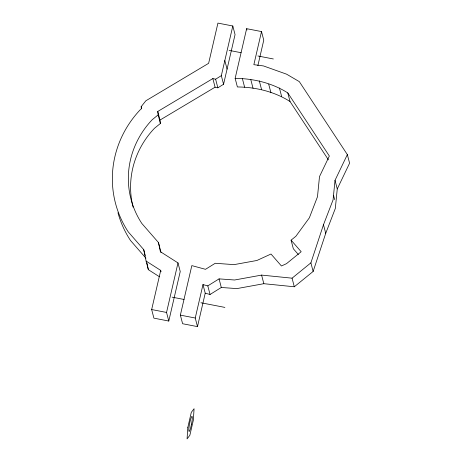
<?xml version="1.0" encoding="UTF-8"?>
<svg xmlns="http://www.w3.org/2000/svg" width="462" height="462" viewBox="0 0 462 462"><rect width="100%" height="100%" fill="white"/><g stroke="black" fill="none" stroke-linecap="round" stroke-linejoin="round"><path stroke-width="0.69" d="M261.515 31.572L253.857 64.68L263.479 65.933L286.613 74.191L299.318 81.63L347.349 154.591L335.019 180.347L333.067 199.896L323.481 224.74L310.891 262.855L292.065 278.176L261.59 275.098L234.609 279.995L219.063 278.881L207.802 285.88L202.985 284.575L195.247 318.023L197.488 326.622L182.606 323.729L180.365 315.13L191.822 265.61L205.509 269.317L215.228 263.276L234.049 264.634L256.912 260.481L270.992 254.019L281.433 265.985L286.486 263.669L301.178 251.721L291.089 240.153L295.899 236.244L309.361 217.81L317.481 196.754L319.496 176.6L329.348 156.029L287.791 92.908C272.158 82.981 253.563 78.528 235.146 78.355L246.633 28.679L261.515 31.572L263.756 40.177L257.854 65.691M347.349 154.591L349.59 163.196L337.26 188.946L335.308 208.495L325.722 233.345L313.132 271.46L294.306 286.775L263.831 283.697L236.85 288.6L221.304 287.48L210.043 294.485L205.226 293.179L202.985 284.575M232.813 25.993L221.327 75.664L215.621 79.21L212.843 78.586L157.744 111.475L158.154 114.876L152.2 119.722A89.039 85.193 -14.6 0 0 141.828 223.458L158.472 242.538L160.389 251.698L177.997 262.918L180.238 271.523L168.786 321.044L153.904 318.151L151.663 309.552L160.718 270.391L146.108 261.076L143.705 249.595L128.263 231.895A105.076 100.537 -14.6 0 1 140.506 109.471L141.418 108.726L141.17 106.67L145.848 100.791L208.628 63.323L217.931 23.1L232.813 25.993L235.054 34.592L223.568 84.269L217.862 87.815L215.084 87.191L159.985 120.074L160.395 123.481L154.441 128.321A89.039 85.193 -14.6 0 0 133.079 207.149M168.786 321.044L166.545 312.445L177.997 262.918M197.488 326.622L205.226 293.179M328.418 159.823L290.032 101.513C274.399 91.58 255.804 87.133 237.387 86.954L235.146 78.355M229.135 50.375L241.066 52.697M257.906 55.971L273.348 58.974M172.095 297.147L184.061 299.474M200.958 302.754L224.89 307.409M151.663 309.552L166.545 312.445M180.365 315.13L195.247 318.023M146.108 261.076L148.348 269.681L159.454 276.761M298.371 254.539L293.33 248.758L291.089 240.153M145.946 258.194L130.503 240.494A105.076 100.537 -14.6 0 1 117.96 212.716M335.019 180.347L337.26 188.946M333.524 195.316L334.644 199.619M323.481 224.74L325.722 233.345M287.791 92.908L290.032 101.513M279.429 88.011L281.67 96.616M268.699 84.182L270.94 92.787M310.891 262.855L313.132 271.46M246.633 28.679L246.979 30.001M259.298 80.827L261.538 89.432M250.826 79.724L253.066 88.329M242.383 78.627L244.623 87.226M292.065 278.176L294.306 286.775M224.827 60.516L227.067 69.115M221.327 75.664L223.568 84.269M215.621 79.21L217.862 87.815M212.843 78.586L215.084 87.191M261.59 275.098L263.831 283.697M219.063 278.881L221.304 287.48M207.802 285.88L210.043 294.485M157.744 111.475L159.985 120.074M158.154 114.876L160.395 123.481M141.17 106.67L141.69 108.657M158.472 242.538L161.007 252.552M160.718 270.391L161.065 271.714M143.705 249.595L145.253 255.55M146.933 262.924L148.348 269.681M187.815 427.419L187.081 438.9L189.859 435.25L193.335 420.201L194.075 408.72L191.297 412.375L187.815 427.419M191.528 424.116L190.667 427.841A7.646 0.993 -79 0 1 188.871 428.557A7.646 0.993 -79 0 1 191.597 416.776A7.646 0.993 -79 0 1 191.528 424.116"/></g></svg>
